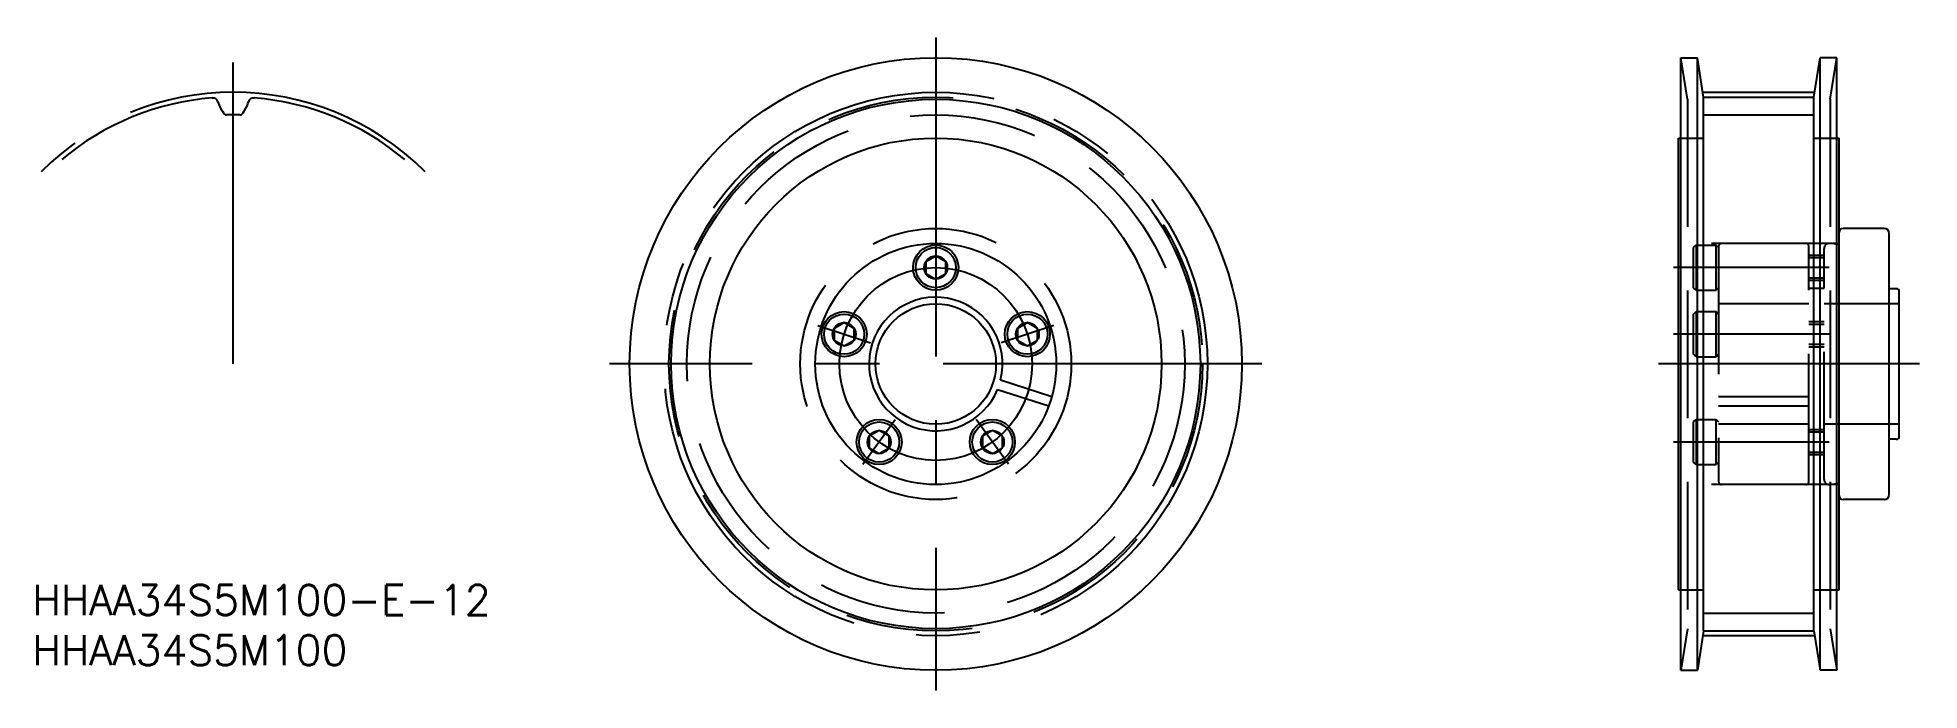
# Model space of a CAD drawing. Extents: x -89 to 98, y -33 to 32.
import ezdxf

# ---------------------------------------------------------------- set-up
doc = ezdxf.new("R2010")
doc.units = 0
doc.linetypes.add('CENTER', pattern=[50.8, 31.75, -6.35, 6.35, -6.35])
doc.linetypes.add('DASHED', pattern=[19.05, 12.7, -6.35])
doc.layers.get('0').update_dxf_attribs({"linetype": 'CONTINUOUS'})
doc.layers.add('CENTER', color=1, linetype='CENTER')
doc.styles.get("Standard").update_dxf_attribs({"font": 'txt.shx', "height": 3, "bigfont": 'bigfont.shx'})

# ---------------------------------------------------------------- blocks, each defined once
blk = doc.blocks.new('*U20')
at = {"color": 7, "linetype": 'CONTINUOUS'}
blk.add_text('HHAA34S5M100', height=3, dxfattribs=at).set_placement((-90, -30))
blk = doc.blocks.new('*U21')
at = {"color": 7, "linetype": 'CONTINUOUS'}
blk.add_text('HHAA34S5M100-E-12', height=3, dxfattribs=at).set_placement((-90, -25))

msp = doc.modelspace()

# ---------------------------------------------------------------- linework, layer by layer
at = {"color": 3, "linetype": 'DASHED'}
for p, q in [((74.9, 26.36), (74.22, 30.5)), ((89.1, 26.36), (89.78, 30.5)), ((74.9, 26.36), (74.9, -26.36)), ((89.1, 26.36), (89.1, -26.36)), ((76.5, 24.8), (87.5, 24.8)), ((74.22, 22.5), (76.5, 22.5)), ((87.5, 22.5), (89.78, 22.5)), ((90, 12), (74, 12)), ((75.5, 11.6), (75.75, 11.85)), ((75.5, 7.6), (75.5, 11.6)), ((75.75, 11.85), (77.75, 11.85)), ((75.75, 11.85), (75.75, 7.35)), ((77.75, 11.85), (78, 11.6)), ((77.75, 7.35), (77.75, 11.85)), ((78, 11.7), (78, -11.7)), ((87, -11.7), (87, 11.7)), ((88.5, -11.5), (88.5, 11.5)), ((89.39, 12), (89, 12)), ((89.69, 11.92), (89.39, 12)), ((87, 10.85), (88.5, 10.85)), ((87, 10.61), (88.5, 10.61)), ((75.75, 7.35), (75.5, 7.6)), ((78, 7.6), (77.75, 7.35)), ((87, 8.59), (88.5, 8.59)), ((87, 8.35), (88.5, 8.35)), ((87, 7.55), (88.5, 7.55)), ((75.75, 7.35), (77.75, 7.35)), ((87, 6), (78, 6)), ((96, 6), (88.5, 6)), ((75.5, 4.97), (75.75, 5.22)), ((75.5, 0.97), (75.5, 4.97)), ((75.75, 5.22), (77.75, 5.22)), ((75.75, 5.22), (75.75, 0.72)), ((77.75, 5.22), (78, 4.97)), ((77.75, 0.72), (77.75, 5.22)), ((87, 4.22), (88.5, 4.22)), ((87, 3.97), (88.5, 3.97)), ((87, 1.96), (88.5, 1.96)), ((75.75, 0.72), (75.5, 0.97)), ((75.75, 0.72), (77.75, 0.72)), ((78, 0.97), (77.75, 0.72)), ((87, 1.72), (88.5, 1.72)), ((78, -3.23), (87, -3.23)), ((75.5, -5.77), (75.75, -5.52)), ((75.75, -5.52), (77.75, -5.52)), ((75.75, -5.52), (75.75, -10.02)), ((77.75, -5.52), (78, -5.77)), ((77.75, -10.02), (77.75, -5.52)), ((78, -4.18), (87, -4.18)), ((75.5, -9.77), (75.5, -5.77)), ((87, -6), (78, -6)), ((87, -6.52), (88.5, -6.52)), ((87, -6.76), (88.5, -6.76)), ((96, -6), (88.5, -6)), ((87, -8.77), (88.5, -8.77)), ((87, -9.02), (88.5, -9.02)), ((75.75, -10.02), (75.5, -9.77)), ((75.75, -10.02), (77.75, -10.02)), ((78, -9.77), (77.75, -10.02)), ((90, -12), (74, -12)), ((89.39, -12), (89, -12)), ((89.69, -11.92), (89.39, -12)), ((74.22, -22.5), (76.5, -22.5)), ((87.5, -22.5), (89.78, -22.5)), ((76.5, -24.81), (87.5, -24.81)), ((74.9, -26.36), (74.22, -30.5)), ((89.1, -26.36), (89.78, -30.5))]:
    msp.add_line(p, q, dxfattribs=at)
at = {"color": 7, "linetype": 'CONTINUOUS'}
for p, q in [((74.22, 30.5), (75.88, 30.5)), ((74.22, -30.5), (74.22, 30.5)), ((76.5, 26.57), (75.88, 30.5)), ((75.88, -30.5), (75.88, 30.5)), ((87.5, 26.57), (88.12, 30.5)), ((89.78, 30.5), (88.12, 30.5)), ((88.12, -30.5), (88.12, 30.5)), ((89.78, -30.5), (89.78, 30.5)), ((76.5, -26.58), (76.5, 26.57)), ((76.5, 26.57), (87.5, 26.57)), ((87.5, -26.58), (87.5, 26.57)), ((74, -22.5), (74, 22.5)), ((74, 22.5), (74.22, 22.5)), ((89.78, 22.5), (90, 22.5)), ((90, -22.5), (90, 22.5)), ((94.5, 13.5), (90.4, 13.5)), ((90, -13.1), (90, 13.1)), ((95, -13), (95, 13)), ((0, 10.75), (-1, 10.18)), ((-1, 10.18), (-1, 9.02)), ((1, 10.18), (0, 10.75)), ((1, 9.02), (1, 10.18)), ((-1, 9.02), (0, 8.45)), ((0, 8.45), (1, 9.02)), ((95.7, 7.5), (95, 7.5)), ((96, -7.2), (96, 7.2)), ((-9.13, 4.12), (-10.13, 3.54)), ((-8.13, 3.54), (-9.13, 4.12)), ((9.13, 4.12), (8.13, 3.54)), ((10.13, 3.54), (9.13, 4.12)), ((-10.13, 3.54), (-10.13, 2.39)), ((-10.13, 2.39), (-9.13, 1.81)), ((-9.13, 1.81), (-8.13, 2.39)), ((-8.13, 2.39), (-8.13, 3.54)), ((8.13, 3.54), (8.13, 2.39)), ((8.13, 2.39), (9.13, 1.81)), ((9.13, 1.81), (10.13, 2.39)), ((10.13, 2.39), (10.13, 3.54)), ((6.46, -1.57), (11.56, -3.23)), ((6.15, -2.53), (11.25, -4.18)), ((-5.64, -6.61), (-6.64, -7.19)), ((-6.64, -7.19), (-6.64, -8.34)), ((-4.64, -7.19), (-5.64, -6.61)), ((-4.64, -8.34), (-4.64, -7.19)), ((5.64, -6.61), (4.64, -7.19)), ((4.64, -7.19), (4.64, -8.34)), ((6.64, -7.19), (5.64, -6.61)), ((6.64, -8.34), (6.64, -7.19)), ((-6.64, -8.34), (-5.64, -8.92)), ((-5.64, -8.92), (-4.64, -8.34)), ((4.64, -8.34), (5.64, -8.92)), ((5.64, -8.92), (6.64, -8.34)), ((95.7, -7.5), (95, -7.5)), ((94.5, -13.5), (90.4, -13.5)), ((74, -22.5), (74.22, -22.5)), ((89.78, -22.5), (90, -22.5)), ((76.5, -26.58), (75.88, -30.5)), ((76.5, -26.58), (87.5, -26.58)), ((87.5, -26.58), (88.12, -30.5)), ((74.22, -30.5), (75.88, -30.5)), ((89.78, -30.5), (88.12, -30.5))]:
    msp.add_line(p, q, dxfattribs=at)
for centre, radius in [((0, 0), 30.5), ((0, 0), 26.36), ((0, 0), 22.5), ((0, 0), 12), ((0, 9.6), 2.25), ((0, 9.6), 2), ((0, 9.6), 1.15), ((0, 0), 6), ((-9.13, 2.97), 2.25), ((-9.13, 2.97), 2), ((-9.13, 2.97), 1.15), ((9.13, 2.97), 2.25), ((9.13, 2.97), 2), ((9.13, 2.97), 1.15), ((-5.64, -7.77), 2.25), ((5.64, -7.77), 2.25), ((-5.64, -7.77), 2), ((-5.64, -7.77), 1.15), ((5.64, -7.77), 2), ((5.64, -7.77), 1.15)]:
    msp.add_circle(centre, radius, dxfattribs=at)
at = {"color": 3, "linetype": 'DASHED'}
for radius in [26.58, 24.8, 13.5]:
    msp.add_circle((0, 0), radius, dxfattribs=at)
at = {"color": 7, "linetype": 'CONTINUOUS'}
for centre, radius, start, end in [((-70, 0), 26.58, 94.517, 130), ((-72.05, 25.94), 0.55, 16.1197, 94.517), ((-67.95, 25.94), 0.55, 85.483, 163.8803), ((-70, 0), 26.58, 50, 85.483), ((-68.38, 27.01), 3.27, 196.1197, 220.3948), ((-70.68, 25.05), 0.25, 220.3948, 271.5525), ((-70, 0), 24.81, 90, 91.5525), ((-70, 0), 24.81, 88.4475, 90), ((-69.32, 25.05), 0.25, 268.4475, 319.6052), ((-71.62, 27.01), 3.27, 319.6052, 343.8803), ((90.4, 13.1), 0.4, 90, 180), ((94.5, 13), 0.5, 0, 90), ((95.7, 7.2), 0.3, 0, 90), ((0, 0), 6.65, 346.308, 337.6839), ((95.7, -7.2), 0.3, 270, 0), ((90.4, -13.1), 0.4, 180, 270), ((94.5, -13), 0.5, 270, 0)]:
    msp.add_arc(centre, radius, start, end, dxfattribs=at)
at = {"color": 3, "linetype": 'DASHED'}
for centre, radius, start, end in [((78.3, 11.7), 0.3, 90, 180), ((86.7, 11.7), 0.3, 0, 90), ((89, 11.5), 0.5, 90, 180), ((89.77, 12.23), 0.32, 255, 315.7191), ((78.3, -11.7), 0.3, 180, 270), ((86.7, -11.7), 0.3, 270, 0), ((89, -11.5), 0.5, 180, 270), ((89.77, -12.23), 0.32, 44.2809, 105)]:
    msp.add_arc(centre, radius, start, end, dxfattribs=at)
at = {"layer": 'CENTER', "color": 1, "linetype": 'CENTER'}
for p, q in [((0, 32.5), (0, -32.5)), ((-70, 0), (-70, 30.03)), ((76.5, 27.06), (87.5, 27.06)), ((89, 9.6), (73.5, 9.6)), ((-11.75, 3.82), (-6.51, 2.12)), ((11.75, 3.82), (6.51, 2.12)), ((89, 2.97), (73.5, 2.97)), ((32.5, 0), (-32.5, 0)), ((98, 0), (72, 0)), ((-7.26, -9.99), (-4.03, -5.54)), ((7.26, -9.99), (4.03, -5.54)), ((89, -7.77), (73.5, -7.77)), ((76.5, -27.05), (87.5, -27.05))]:
    msp.add_line(p, q, dxfattribs=at)
msp.add_circle((0, 0), 27.06, dxfattribs=at)
at = {"layer": 'CENTER', "color": 1, "linetype": 'CONTINUOUS'}
msp.add_circle((0, 0), 9.6, dxfattribs=at)
at = {"layer": 'CENTER', "color": 1, "linetype": 'CENTER'}
msp.add_arc((-70, 0), 27.06, 45, 135, dxfattribs=at)

# ---------------------------------------------------------------- block references
at = {"color": 7, "linetype": 'CONTINUOUS'}
for name in ['*U21', '*U20']:
    msp.add_blockref(name, (0, 0), dxfattribs=at)

doc.saveas('drawing.dxf')
